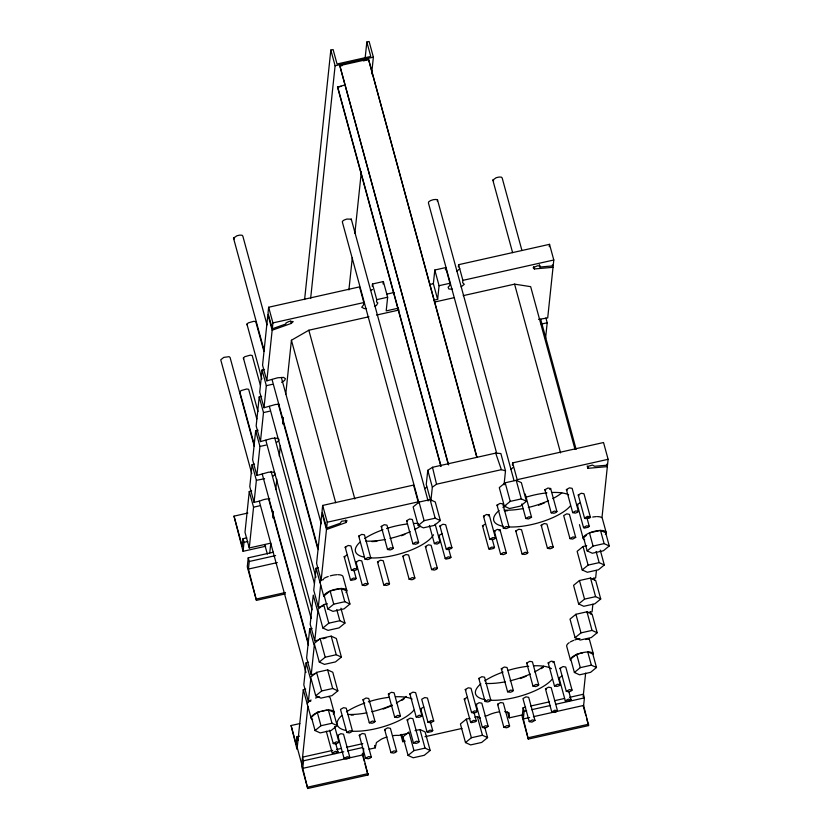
<?xml version="1.0" encoding="UTF-8"?>
<svg xmlns="http://www.w3.org/2000/svg" width="830" height="830" viewBox="0 0 830 830"><rect width="100%" height="100%" fill="white"/><g stroke="black" fill="none" stroke-linecap="round" stroke-linejoin="round"><path stroke-width="1.25" d="M247.828 513.044L234.008 516.146L243.066 551.307L265.673 546.244M246.78 537.861L243.014 538.701L242.215 546.275L234.008 516.146M251.687 490.955L249.28 491.495L244.995 532.3L249.27 547.966L270.798 543.142L269.771 552.884M254.509 464.105L252.102 464.644L249.788 486.66L254.063 502.326L260.081 500.978A8.279 2.843 -15.2 0 1 269.823 498.872M258.078 430.231L255.661 430.77L252.611 459.799L256.885 475.476L268.567 472.187L273.558 472.146L274.906 473.235M261.637 396.367L259.219 396.906L256.169 425.935L260.444 441.612L272.126 438.313L277.116 438.271A8.279 2.843 -15.2 0 1 276.691 442.297M264.459 369.464L262.052 370.004L259.728 392.071L264.002 407.738L275.685 404.449L279.43 404.418M366.497 308.511L364.266 308.573L361.735 307.266L363.592 304.807L363.831 302.556L359.556 286.879L268.65 307.245L268.028 313.107L272.302 328.784L285.873 323.97L285.904 323.005L289.286 321.324L293.218 321.573L291.216 323.441L272.157 330.216L266.835 380.846L277.677 377.775L283.59 377.411L285.427 378.667L284.576 380.482L281.629 382.35M243.066 551.307L244.01 542.332L243.014 538.701M273.35 552.22L248.232 557.843L247.288 566.807L256.439 600.36L285.323 593.886M249.27 547.966L253.555 507.172L249.28 491.495M254.063 502.326L256.377 480.321L252.102 464.644M256.885 475.476L259.935 446.447L255.661 430.77M260.444 441.612L263.494 412.583L259.219 396.906M264.002 407.738L266.326 385.68L262.052 370.004M272.302 328.784L272.925 322.912L268.65 307.245M256.439 600.36L248.429 569.058L249.228 561.485L248.232 557.843M272.759 517.827L273.433 511.394M275.736 489.524L276.815 479.232M279.254 456.064L280.333 445.772M282.636 423.891L283.31 417.459M285.738 394.302L291.423 340.248L308.833 330.226L368.977 316.749M304.61 299.557L330.828 50.07L333.1 49.561L337.042 64.003L370.771 56.45L366.839 42.008L369.111 41.5L373.376 57.177L371.622 73.891M310.638 298.51L335.102 65.746L330.828 50.07M440.917 466.491L337.53 87.14L345.135 84.888M448.231 464.25L339.792 65.622L368.499 59.189L476.991 457.257M299.869 723.563L291.081 725.524L297.036 749.345L303.303 689.689L305.71 689.149M365.076 58.723L366.839 42.008M299.506 736.179L296.995 736.739L296.196 744.313L291.081 725.524M476.596 456.573L368.499 59.189M308.532 662.247L306.125 662.786L303.811 684.843L308.387 701.641L310.794 701.101M312.09 628.403L309.683 628.943L306.633 657.951L311.219 674.738L314.829 673.929M318.481 567.658L316.074 568.197L313.75 590.255L318.326 607.052L323.15 605.973M326.626 528.098L327.248 522.226L418.154 501.87L413.579 485.073L322.663 505.439L322.05 511.301L326.626 528.098L340.196 523.284L341.566 521.24L346.961 520.545L346.276 522.454L326.481 529.53L321.158 580.149L323.565 579.61M348.911 289.94L352.294 257.788M354.867 233.355L361.351 171.623M307.878 706.486L301.612 766.111L307.712 788.5L368.001 774.992L363.042 754.854L363.706 748.546M308.387 701.641L310.7 679.583L306.125 662.786M311.219 674.738L314.259 645.74L309.683 628.943M314.767 640.895L317.817 611.886L313.242 595.1L310.202 624.243L314.767 640.895L318.388 640.086M318.326 607.052L320.65 584.994M307.712 788.5L302.753 768.352L303.541 760.788L302.556 757.147L332.695 750.393M372.245 286.236L372.483 283.985L383.367 281.546L387.641 297.223L386.199 310.897L398.493 308.138M372.483 283.985L376.747 299.661L376.519 301.913L377.847 302.929L376.447 305.409L374.465 306.291M383.107 284.026L383.367 281.546M433.955 300.201L437.638 299.371L433.364 283.694L434.806 270.02L445.689 267.582L449.964 283.258L449.725 285.52L448.107 287.19L448.812 289.016L452.516 289.151M437.638 299.371L439.07 285.696L434.806 270.02M445.451 269.843L445.689 267.582M405.227 741.149L402.758 741.698L403.027 739.188L401.72 734.394M458.368 266.949L458.606 264.687L549.522 244.331L553.797 259.998L553.174 265.87L539.988 267.042L539.334 264.635M458.606 264.687L462.881 280.364L462.642 282.625L464.271 284.306L461.138 286.869M504.049 484.834L505.501 470.818L500.874 453.543L495.676 453.118L432.492 467.29L427.782 470.32L426.257 484.43L430.511 500.023M512.39 465.142L512.629 462.881L603.535 442.525L608.11 459.312L607.498 465.184L594.633 466.242L592.433 465.059L588.045 466.356L587.827 468.328L607.353 466.616L606.689 464.219M549.273 246.676L549.522 244.331M545.518 338.702L547.198 322.766L545.881 317.942M552.365 264.894L553.029 267.302L547.707 317.921L538.618 319.405M525.649 707.17L523.139 707.731L522.195 716.695L528.295 739.094L588.584 725.586L583.625 705.438L584.413 697.874L583.428 694.222L569.608 697.325M528.295 739.094L523.336 718.946L524.124 711.372L523.139 707.731M583.158 696.785L585.638 673.13M592.879 604.261L592.081 611.824L587.204 612.799M596.438 570.418L595.639 577.981L592.029 578.79M602.03 517.235L607.353 466.616M430.843 501.227L432.337 487.21L427.782 470.32M369.018 749.262L375.243 747.861L376.426 742.549L381.323 739.208A14.203 4.876 -15.2 0 1 387.039 736.967M539.988 267.042L540.206 266.129L537.529 265.776L533.13 267.717L534.344 268.951L553.029 267.302M437.265 201.119L437.545 200.009L436.082 199.449L433.436 199.657L430.614 200.559L428.705 201.804L428.425 202.914L496.745 453.564M512.608 252.642L492.833 180.1L496.153 177.713L499.038 177.049L501.33 177.132L502.171 177.942L521.935 250.494M264.189 350.696L233.51 238.127L236.986 235.741L239.86 235.118L242.101 235.253L242.827 236.094L267.032 324.904M345.187 547.178L348.206 545.466L350.914 545.933L357.201 568.996L356.246 569.94L354.171 570.698L351.474 570.241L345.187 547.178L345.913 547.759M358.726 536.097L361.756 534.385L364.453 534.842L370.74 557.905L369.786 558.86L367.721 559.617L365.013 559.161L358.726 536.097L359.452 536.678M353.881 570.013L356.195 578.51L355.24 579.465L351.194 580.346L350.468 579.765L344.18 556.702L347.199 554.99M381.229 526.417L384.249 524.705L386.956 525.162L393.244 548.225L392.289 549.18L390.225 549.937L387.517 549.481L381.229 526.417L381.956 526.998M356.008 562.097L359.027 560.385L361.735 560.841L368.022 583.905L367.068 584.86L365.003 585.617L362.295 585.16L356.008 562.097L356.734 562.678M351.474 570.241L354.493 568.529L357.201 568.996M365.013 559.161L368.032 557.449L370.74 557.905M406.607 520.732L409.626 519.02L412.334 519.476L418.621 542.54L417.666 543.494L415.591 544.252L412.894 543.795L406.607 520.732L407.333 521.313M350.468 579.765L353.487 578.053L356.195 578.51M387.517 549.481L390.536 547.769L393.244 548.225M377.494 561.92L380.514 560.209L383.221 560.675L389.509 583.739L388.554 584.683L386.479 585.451L383.771 584.984L377.494 561.92L378.221 562.512M362.295 585.16L365.314 583.449L368.022 583.905M412.894 543.795L415.913 542.083L418.621 542.54M402.872 556.235L405.901 554.533L408.599 554.99L414.886 578.053L413.931 579.008L411.867 579.765L409.159 579.299L402.872 556.235L403.598 556.826M439.931 525.961L442.961 524.249L445.658 524.705L451.945 547.769L450.991 548.723L446.945 549.605L446.218 549.024L439.931 525.961L440.657 526.542M383.771 584.984L386.801 583.272L389.509 583.739M425.375 546.555L428.405 544.843L431.102 545.3L437.389 568.363L436.445 569.318L434.37 570.075L431.662 569.619L425.375 546.555L426.101 547.136M448.625 548.786L450.949 557.283L449.995 558.237L445.938 559.119L445.212 558.528L438.925 535.464L441.954 533.752M434.381 543.619L437.41 541.907L440.118 542.374L437.088 544.086L434.381 543.619L429.421 525.411M409.159 579.299L412.178 577.597L414.886 578.053M446.218 549.024L449.238 547.312L451.945 547.769M483.485 516.198L486.515 514.486L489.223 514.942L495.51 538.006L494.556 538.961L492.481 539.718L489.773 539.261L483.485 516.198L484.212 516.779M431.662 569.619L434.681 567.907L437.389 568.363M497.035 505.117L500.054 503.405L502.762 503.862L509.049 526.926L508.095 527.88L506.02 528.637L503.322 528.181L497.035 505.117L497.761 505.698M445.212 558.528L448.242 556.816L450.949 557.283M488.268 515.897L489.223 514.942M492.18 539.033L494.504 547.53L493.549 548.485L489.493 549.367L488.766 548.786L482.479 525.722L485.509 524.01M494.317 531.107L497.336 529.405L500.044 529.862L506.331 552.925L505.377 553.88L503.302 554.637L500.604 554.17L494.317 531.107L495.043 531.698M489.773 539.261L492.802 537.55L495.51 538.006M499.089 530.816L500.044 529.862M503.322 528.181L506.342 526.469L509.049 526.926M544.905 489.752L547.935 488.04L550.643 488.497L556.93 511.56L555.976 512.515L553.901 513.272L551.193 512.816L544.905 489.752L545.632 490.333M488.766 548.786L491.796 547.074L494.504 547.53M549.688 489.451L550.643 488.497M525.815 518.491L528.845 516.789L531.553 517.246L528.523 518.957L525.815 518.491L521.852 503.924M515.793 530.941L518.823 529.229L521.531 529.696L527.807 552.759L526.863 553.703L524.788 554.471L522.08 554.004L515.793 530.941L516.519 531.532M500.604 554.17L503.623 552.469L506.331 552.925M566.402 489.576L569.432 487.864L572.129 488.331L578.417 511.394L577.462 512.338L575.398 513.106L572.69 512.639L566.402 489.576L567.129 490.167M363.011 699.721L366.04 698.009L368.738 698.476L375.025 721.54L374.081 722.484L372.006 723.252L369.298 722.785L363.011 699.721L363.737 700.313M551.193 512.816L554.222 511.104L556.93 511.56M541.181 525.255L544.2 523.554L546.908 524.01L553.195 547.074L552.24 548.028L550.166 548.786L547.468 548.319L541.181 525.255L541.907 525.846M337.789 735.401L340.819 733.689L343.516 734.156L349.804 757.219L348.859 758.163L346.784 758.931L344.077 758.464L337.789 735.401L338.515 735.992M578.24 494.981L581.259 493.269L583.967 493.726L590.255 516.789L589.3 517.744L585.254 518.625L584.528 518.045L578.24 494.981L578.966 495.562M522.08 554.004L525.11 552.292L527.807 552.759M333.255 743.556L336.275 741.844L338.982 742.3L335.963 744.012L333.255 743.556L329.614 730.203M346.795 732.465L349.824 730.763L352.522 731.22L349.503 732.932L346.795 732.465L340.507 709.401L343.537 707.7L346.245 708.156L352.522 731.22M586.935 517.806L589.248 526.303L588.304 527.247L584.247 528.139L583.521 527.548L577.234 504.484L580.263 502.773M388.388 694.036L391.418 692.324L394.115 692.791L400.402 715.854L399.448 716.809L397.383 717.566L394.675 717.099L388.388 694.036L389.114 694.627M572.69 512.639L575.709 510.927L578.417 511.394M332.249 753.069L335.268 751.358L337.976 751.824L334.957 753.536L332.249 753.069L326.294 731.22M369.298 722.785L372.328 721.073L375.025 721.54M359.276 735.235L362.295 733.523L365.003 733.979L371.29 757.043L370.336 757.998L368.271 758.755L365.563 758.298L359.276 735.235L360.002 735.816M547.468 548.319L550.487 546.617L553.195 547.074M344.077 758.464L347.106 756.753L349.804 757.219M584.528 518.045L587.547 516.333L590.255 516.789M409.885 693.87L412.904 692.158L415.612 692.614L421.899 715.678L420.945 716.632L418.87 717.39L416.172 716.933L409.885 693.87L410.611 694.451M569.971 538.639L572.99 536.927L575.698 537.384L572.669 539.095L569.971 538.639L563.684 515.575L566.703 513.863L569.411 514.32L575.698 537.384M583.521 527.548L586.551 525.836L589.248 526.303M394.675 717.099L397.695 715.387L400.402 715.854M384.653 729.549L387.683 727.837L390.391 728.304L396.667 751.368L395.723 752.312L393.648 753.08L390.94 752.613L384.653 729.549L385.379 730.141M365.563 758.298L368.582 756.587L371.29 757.043M407.157 719.869L410.186 718.158L412.894 718.614L419.181 741.678L418.227 742.632L416.152 743.389L413.444 742.933L407.157 719.869L407.883 720.45M430.417 722.1L432.731 730.597L431.776 731.541L427.73 732.423L427.004 731.842L420.717 708.779L423.736 707.067M416.172 716.933L419.192 715.221L421.899 715.678M390.94 752.613L393.97 750.901L396.667 751.368M428 722.328L431.029 720.616L433.727 721.083L430.708 722.795L428 722.328L421.713 699.265L424.742 697.553L427.45 698.02L433.727 721.083M465.277 689.512L468.296 687.8L471.004 688.257L477.292 711.32L476.337 712.275L474.262 713.032L471.565 712.576L465.277 689.512L466.004 690.093M413.444 742.933L416.473 741.221L419.181 741.678M478.817 678.421L481.836 676.72L484.544 677.176L490.831 700.24L489.876 701.194L487.812 701.952L485.104 701.485L478.817 678.421L479.543 679.013M427.004 731.842L430.023 730.13L432.731 730.597M473.971 712.348L476.285 720.845L475.331 721.789L471.284 722.681L470.558 722.09L464.271 699.026L467.29 697.314M501.32 668.741L504.339 667.029L507.047 667.496L513.334 690.56L512.38 691.504L510.305 692.272L507.607 691.805L501.32 668.741L502.046 669.333M476.098 704.421L479.118 702.709L481.825 703.176L488.113 726.24L487.158 727.184L485.094 727.952L482.386 727.485L476.098 704.421L476.825 705.012M471.565 712.576L474.584 710.864L477.292 711.32M485.104 701.485L488.123 699.783L490.831 700.24M526.697 663.056L529.716 661.344L532.424 661.811L538.712 684.875L537.757 685.819L535.682 686.586L532.985 686.12L526.697 663.056L527.424 663.647M470.558 722.09L473.577 720.378L476.285 720.845M507.607 691.805L510.626 690.093L513.334 690.56M497.585 704.255L500.604 702.543L503.312 703L509.599 726.063L508.645 727.018L506.57 727.775L503.862 727.319L497.585 704.255L498.311 704.836M482.386 727.485L485.405 725.773L488.113 726.24M548.184 662.89L551.213 661.178L553.921 661.635L560.209 684.698L559.254 685.653L557.179 686.41L554.471 685.954L548.184 662.89L548.91 663.471M552.967 662.589L553.921 661.635M532.985 686.12L536.004 684.408L538.712 684.875M560.022 668.285L563.041 666.573L565.749 667.04L572.036 690.104L571.082 691.048L569.017 691.815L566.309 691.349L560.022 668.285L560.748 668.876M503.862 727.319L506.891 725.607L509.599 726.063M545.466 688.879L548.495 687.178L551.193 687.634L557.48 710.698L556.525 711.652L554.461 712.41L551.753 711.943L545.466 688.879L546.192 689.471M569.048 692.324L571.04 699.607L570.086 700.562L566.029 701.443L565.303 700.862L559.015 677.799L562.045 676.087M554.471 685.954L557.501 684.242L560.209 684.698M529.25 721.633L532.269 719.921L534.976 720.388L531.957 722.1L529.25 721.633L522.962 698.57L525.992 696.858L528.689 697.325L534.976 720.388M566.309 691.349L569.328 689.637L572.036 690.104M551.753 711.943L554.772 710.241L557.48 710.698M565.303 700.862L568.332 699.151L571.04 699.607M273.132 476.171L274.772 474.584M254.437 445.42L239.818 391.802L241.219 390.546L246.666 389L248.637 389.301L256.802 418.943M261.886 378.978L246.935 324.115L248.336 322.849L253.793 321.314L255.754 321.625L263.909 351.266M257.995 411.587L243.377 357.958L244.777 356.703L250.235 355.167L252.196 355.479L260.35 385.12M510.886 469.396L513.168 467.373M456.863 271.202L459.789 268.671M424.752 488.683L426.703 486.992M419.046 502.077L413.143 506.902L418.216 525.494L423.362 527.849L434.412 525.369L440.315 520.545L435.252 501.953L430.096 499.598L419.046 502.077L424.12 520.669L418.216 525.494M329.137 591.738L324.219 595.753L327.829 608.992L332.975 611.347L344.025 608.867L349.928 604.043L346.318 590.804L341.171 588.46L330.122 590.929L333.733 604.167L327.829 608.992M327.383 603.773L323.7 604.603L317.797 609.428L322.87 628.02L328.016 630.375L339.065 627.895L344.969 623.071L340.912 608.193M322.87 628.02L328.773 623.195L339.823 620.726L344.969 623.071M505.169 482.79L499.276 487.615L504.339 506.207L509.485 508.551L520.535 506.082L526.438 501.258L521.375 482.655L516.229 480.311L505.169 482.79L510.243 501.382L504.339 506.207M320.131 638.612L314.228 643.437L319.291 662.039L324.447 664.384L335.496 661.915L341.4 657.09L336.326 638.488L331.18 636.143L320.131 638.612L325.194 657.215L319.291 662.039M316.583 672.373L310.679 677.197L315.742 695.789L320.899 698.144L331.948 695.665L337.851 690.84L332.778 672.248L327.632 669.893L316.583 672.373L321.646 690.965L315.742 695.789M319.747 711.746L317.299 712.296L311.395 717.12L315.058 730.556L320.204 732.911L331.253 730.431L337.156 725.607L333.494 712.171L329.375 710.293M315.058 730.556L320.961 725.731L332.01 723.262L337.156 725.607M586.509 535.257L583.552 537.664L587.163 550.902L592.309 553.247L603.358 550.778L609.262 545.953L605.661 532.715L601.543 530.837M586.727 545.684L583.044 546.514L577.14 551.338L582.203 569.93L587.35 572.275L598.409 569.805L604.302 564.981L600.256 550.103M587.163 550.902L593.066 546.078L604.115 543.609L609.262 545.953M582.203 569.93L588.107 565.106L599.156 562.636L604.302 564.981M579.465 580.523L573.561 585.347L578.635 603.95L583.78 606.294L594.83 603.815L600.733 598.99L595.66 580.398L590.514 578.053L579.465 580.523L584.538 599.125L578.635 603.95M575.916 614.283L570.013 619.107L575.086 637.699L580.232 640.044L591.282 637.575L597.185 632.751L592.112 614.159L586.966 611.803L575.916 614.283L580.99 632.875L575.086 637.699M408.07 755.425L413.973 750.6L425.022 748.131L430.168 750.476L424.265 755.3L413.216 757.78L408.07 755.425L402.996 736.833L408.9 732.008L413.973 750.6M469.998 718.324L466.315 719.154L460.411 723.978L465.485 742.57L470.631 744.915L481.68 742.445L487.584 737.621L484.876 727.702M465.485 742.57L471.388 737.746L482.438 735.266L487.584 737.621M574.391 672.466L580.295 667.642L591.344 665.172L596.49 667.517L590.587 672.341L579.537 674.821L574.391 672.466L570.729 659.03L576.632 654.206L580.295 667.642M432.337 487.21L436.539 484.201L501.372 469.676L505.501 470.818M402.021 700.271L404.054 698.933M541.316 668.627L543.349 667.279M370.367 290.469L372.452 289.494M401.471 535.734L404.895 534.375M538.618 505.211L544.314 502.949M383.252 709.059L392.383 705.438M520.4 678.546L526.096 676.274M323.057 638.768L326.449 637.606M335.102 65.746L373.376 57.177M339.729 66.172L342.24 65.612M363.405 60.87L368.437 59.739M337.53 87.14L341.12 86.33M386.842 294.121L394.219 292.461M429.681 284.524L433.364 283.694M272.925 322.912L363.831 302.556M376.747 299.661L387.641 297.223M439.07 285.696L449.964 283.258M462.881 280.364L553.797 259.998M376.488 315.068L399.043 310.015M434.391 302.099L454.435 297.607M463.202 295.646L514.579 284.14L530.661 286.661L574.962 449.175M266.326 385.68L272.344 384.332M541.17 324.115L547.198 322.766M263.494 412.583L269.522 411.234M259.935 446.447L265.963 445.098M256.377 480.321L264.604 478.713M253.555 507.172L259.572 505.823M608.11 459.312L517.204 479.678L512.629 462.881M244.01 542.332L247.776 541.492M424.12 520.669L435.169 518.2L440.315 520.545M510.243 501.382L521.292 498.903L526.438 501.258M249.228 561.485L275.601 555.581M248.429 569.058L277.313 562.584M256.584 598.97L285.468 592.496M333.733 604.167L344.782 601.698L349.928 604.043M325.194 657.215L336.243 654.735L341.4 657.09M584.538 599.125L595.587 596.646L600.733 598.99M321.646 690.965L332.695 688.495L337.851 690.84M580.99 632.875L592.039 630.406L597.185 632.751M585.648 639.536L589.259 638.726M322.206 711.196L327.113 710.096M577.856 653.926L582.774 652.826M415.042 730.639L419.949 729.539L425.095 731.884L430.168 750.476M474.905 717.224L477.364 716.674L480.456 718.085M408.339 733.274L398.628 735.442A14.203 4.876 -15.2 0 0 393.233 735.629M484.959 716.114L487.386 715.564A14.203 4.876 -15.2 0 1 499.204 711.85M336.461 749.542L341.493 748.421M346.515 747.291L362.845 743.639M530.671 706.04L549.512 701.827M554.533 700.696L564.587 698.445M303.541 760.788L343.734 751.783M347.511 750.942L362.575 747.56M524.124 711.372L526.645 710.812M531.667 709.692L550.508 705.469M555.529 704.338L584.413 697.874M424.96 736.729L461.968 728.439M507.587 711.85L509.226 717.857L522.921 714.786M302.753 768.352L363.042 754.854M523.336 718.946L529.613 717.535M533.379 716.695L583.625 705.438M307.857 787.11L368.147 773.602M528.44 737.694L588.729 724.196M505.034 510.844L507.566 510.74M371.819 541.596L376.882 541.378M351.069 715.045L353.601 714.931M428.093 500.967L351.277 219.141L346.784 219.068L344.056 220.064L342.396 221.32L342.448 222.357L418.922 502.939M504.713 711.569L509.174 712.949L509.226 717.857M577.234 504.484L577.96 505.076M524.539 493.601L525.265 494.182L531.553 517.246M482.479 525.722L483.205 526.303M438.925 535.464L439.651 536.055M559.015 677.799L559.742 678.38M344.18 556.702L344.907 557.283M464.271 699.026L464.997 699.617M420.717 708.779L421.443 709.36M492.833 180.1L493.663 180.909M233.51 238.127L234.247 238.967M239.818 391.802L240.171 392.766M246.935 324.115L247.278 325.08M243.377 357.958L243.719 358.923M495.676 453.118L501.372 469.676M606.159 532.424L602.383 518.605A11.859 4.067 -15.2 0 0 597.455 516.613M604.115 543.609L600.505 530.37L589.456 532.839L593.066 546.078M540.693 319.291L576.145 449.372M596.116 551.473L599.156 562.636M514.579 284.14L560.572 452.9M579.454 524.643L583.22 538.473M593.824 578.022L594.477 580.419M583.044 546.514L588.107 565.106M590.514 578.053L595.587 596.646M590.265 611.876L590.918 614.273M586.966 611.803L592.039 630.406M596.49 667.517L592.827 654.082L587.682 651.726L591.344 665.172M583.158 705.687L585.876 715.636M586.551 718.126L588.584 725.586M516.229 480.311L521.292 498.903M437.545 200.009L514.019 480.58M339.792 65.622L448.625 464.935M337.582 86.579L440.979 465.931M430.096 499.598L435.169 518.2M435.148 524.166L440.118 542.374M477.364 716.674L482.438 735.266M466.315 719.154L471.388 737.746M419.949 729.539L425.022 748.131M308.833 330.226L354.825 498.986M400.797 734.498L402.758 741.698M291.423 340.248L335.714 502.762M346.805 590.524L343.039 576.694A11.859 4.067 -15.2 0 0 338.101 574.702M322.663 505.439L327.248 522.226M272.157 330.216L267.882 314.539L262.56 365.169L266.835 380.846M326.481 529.53L321.895 512.733L316.583 563.352L321.158 580.149M341.171 588.46L344.782 601.698M281.349 377.443L321.241 523.782M374.589 745.465L375.243 747.861M336.783 609.562L339.823 620.726M272.033 379.466L318.398 549.574M278.185 403.639L317.61 548.298M316.074 568.197L323.876 596.562A11.859 4.067 -15.2 0 1 337.115 588.968A11.859 4.067 -15.2 0 1 346.006 592.558M323.7 604.603L328.773 623.195M269.366 406.41L315.929 577.255M331.18 636.143L336.243 654.735M362.243 753.848L364.277 761.307M364.951 763.797L368.001 774.992M274.626 437.493L314.394 583.397M265.808 440.263L312.028 609.853M327.632 669.893L332.695 688.495M271.078 471.326L311.177 618.464M334.054 712.057L330.288 698.238A11.859 4.067 -15.2 0 0 328.815 696.795M334.687 726.52L338.982 742.3M328.348 709.826L332.01 723.262M262.249 474.106L308.47 643.696M335.662 743.327L337.976 751.824M254.271 446.229L230.066 357.419L229.049 356.672L223.758 357.398L220.739 359.795L251.76 473.619M268.588 498.757L308.47 645.107M317.299 712.296L320.961 725.731M259.261 501.133L305.959 672.497M264.739 544.511L267.364 554.15M303.303 689.689L311.126 718.106M296.995 736.739L297.98 740.37M297.223 747.519L301.798 764.316M533.711 266.544L534.344 268.951M290.583 321.013L291.216 323.441M587.215 465.921L587.827 468.328M345.664 520.037L346.276 522.454M432.492 467.29L436.539 484.201M351.277 219.141L351.329 220.189M307.359 704.276A11.859 4.067 -15.2 0 1 311.053 700.012M315.504 698.03A11.859 4.067 -15.2 0 1 319.592 696.878M312.609 719.537A11.859 4.067 -15.2 0 1 321.801 711.082A11.859 4.067 -15.2 0 1 333.266 714.091M569.214 642.659A11.859 4.067 -15.2 0 0 566.683 646.186L570.449 660.016A11.859 4.067 -15.2 0 1 581.125 652.992A11.859 4.067 -15.2 0 1 593.377 653.967L589.611 640.148A11.859 4.067 -15.2 0 0 588.138 638.706M570.376 641.922A11.859 4.067 -15.2 0 1 573.634 640.387M574.827 639.94A11.859 4.067 -15.2 0 1 579.931 638.592M588.584 518.076A11.859 4.067 -15.2 0 1 590.659 517.495M592.703 517.049A11.859 4.067 -15.2 0 1 596.365 516.634M584.704 539.905A11.859 4.067 -15.2 0 1 593.896 531.449A11.859 4.067 -15.2 0 1 605.361 534.458M320.1 582.743A11.859 4.067 -15.2 0 1 320.899 580.71M323.804 578.479A11.859 4.067 -15.2 0 1 328.244 576.487M330.257 575.864A11.859 4.067 -15.2 0 1 337.011 574.723M561.806 492.927A40.888 14.027 -15.2 0 1 552.863 498.591M548.537 500.687A40.888 14.027 -15.2 0 1 528.295 507.472M523.367 508.52A40.888 14.027 -15.2 0 1 504.09 510.139M420.592 526.033A40.888 14.027 -15.2 0 1 414.585 529.571M410.259 531.667A40.888 14.027 -15.2 0 1 390.017 538.452M385.079 539.5A40.888 14.027 -15.2 0 1 365.812 541.119M433.519 534.759A40.888 14.027 -15.2 0 1 370.388 557.905M364.069 557.127A40.888 14.027 -15.2 0 1 359.919 542.249M364.671 538.546A40.888 14.027 -15.2 0 1 382.993 529.727M386.562 528.523A40.888 14.027 -15.2 0 1 407.478 523.958M413.672 523.46A40.888 14.027 -15.2 0 1 418.362 523.429M570.376 505.864A40.888 14.027 -15.2 0 1 508.666 526.936M503.499 526.376A40.888 14.027 -15.2 0 1 499.079 510.492M502.949 507.576A40.888 14.027 -15.2 0 1 505.802 505.792M526.075 497.17A40.888 14.027 -15.2 0 1 546.918 492.864M551.96 492.491A40.888 14.027 -15.2 0 1 568.643 494.794M413.88 710.158A40.888 14.027 -15.2 0 1 352.169 731.22M345.851 730.442A40.888 14.027 -15.2 0 1 341.701 715.564M346.452 711.86A40.888 14.027 -15.2 0 1 364.775 703.041M368.344 701.848A40.888 14.027 -15.2 0 1 389.26 697.283M395.454 696.775A40.888 14.027 -15.2 0 1 412.147 699.078M552.158 679.179A40.888 14.027 -15.2 0 1 490.447 700.25M485.28 699.69A40.888 14.027 -15.2 0 1 480.861 683.806M484.73 680.89A40.888 14.027 -15.2 0 1 503.053 672.072M507.856 670.484A40.888 14.027 -15.2 0 1 528.7 666.179M533.742 665.805A40.888 14.027 -15.2 0 1 551.483 668.69M406.254 696.432A40.888 14.027 -15.2 0 1 396.367 702.886M392.04 704.981A40.888 14.027 -15.2 0 1 371.799 711.767M366.86 712.814A40.888 14.027 -15.2 0 1 347.594 714.433M543.588 666.241A40.888 14.027 -15.2 0 1 534.645 671.906M530.329 674.002A40.888 14.027 -15.2 0 1 510.077 680.797M505.148 681.845A40.888 14.027 -15.2 0 1 485.872 683.453"/></g></svg>
